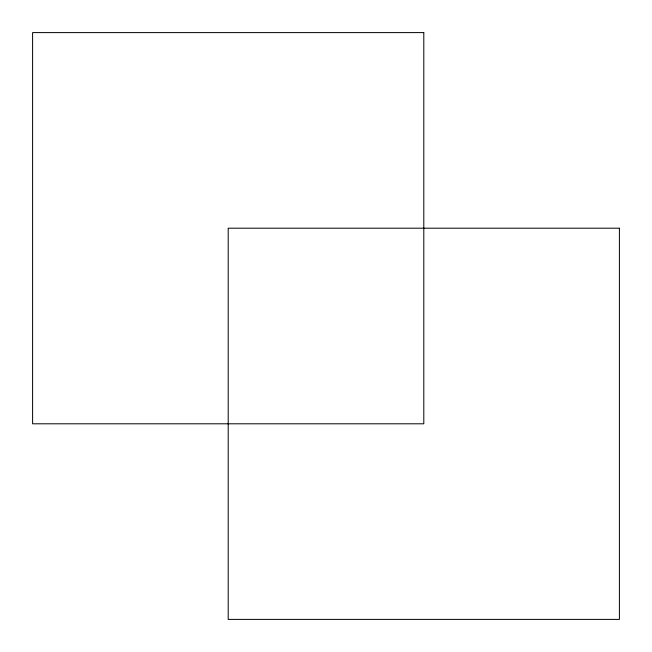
<?xml version="1.0" encoding="UTF-8"?>
<svg xmlns="http://www.w3.org/2000/svg" width="652" height="652" viewBox="0 0 652 652"><rect width="100%" height="100%" fill="white"/><g stroke="black" fill="none" stroke-linecap="round" stroke-linejoin="round"><path stroke-width="0.98" d="M423.8 32.6L32.6 32.6L32.6 423.8L423.8 423.8L423.8 32.6M619.4 228.2L228.2 228.2L228.2 619.4L619.4 619.4L619.4 228.2"/></g></svg>
